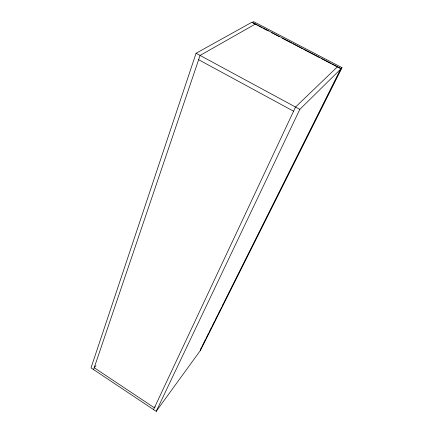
<?xml version="1.0" encoding="UTF-8"?>
<svg xmlns="http://www.w3.org/2000/svg" width="433" height="433" viewBox="0 0 433 433"><rect width="100%" height="100%" fill="white"/><g stroke="black" fill="none" stroke-linecap="round" stroke-linejoin="round"><path stroke-width="0.65" d="M196.062 53.264L91.017 367.882L156.194 411.35L200.078 350.892L341.172 68.636L252.006 22.186L196.062 53.264L299.815 109.365L341.172 68.636M93.571 369.587L200.084 55.44L255.475 23.994M153.536 409.575L295.528 107.048L337.507 66.731M156.194 411.35L299.815 109.365M200.295 350.108L201.805 347.082M202.411 345.87L205.735 339.212M206.341 338.005L208.76 333.161M209.366 331.954L211.78 327.115M212.386 325.903L214.806 321.064M215.412 319.852L217.826 315.013M218.432 313.801L220.852 308.962M222.362 305.936L223.877 302.911M224.478 301.698L340.863 68.739L341.983 67.635L253.635 21.65L252.114 22.494L257.511 25.309M341.983 67.635L200.306 350.281M155.166 406.711L154.37 407.794L94.205 367.72L96.012 365.723M258.712 25.931L261.711 27.495M262.912 28.118L268.308 30.932M271.307 32.491L279.101 36.556M282.1 38.115L291.696 43.116M292.892 43.738L302.488 48.74M303.685 49.367L319.879 57.8M321.075 58.428L330.671 63.424M331.873 64.052L340.863 68.739M198.633 59.716L293.574 111.211"/></g></svg>
